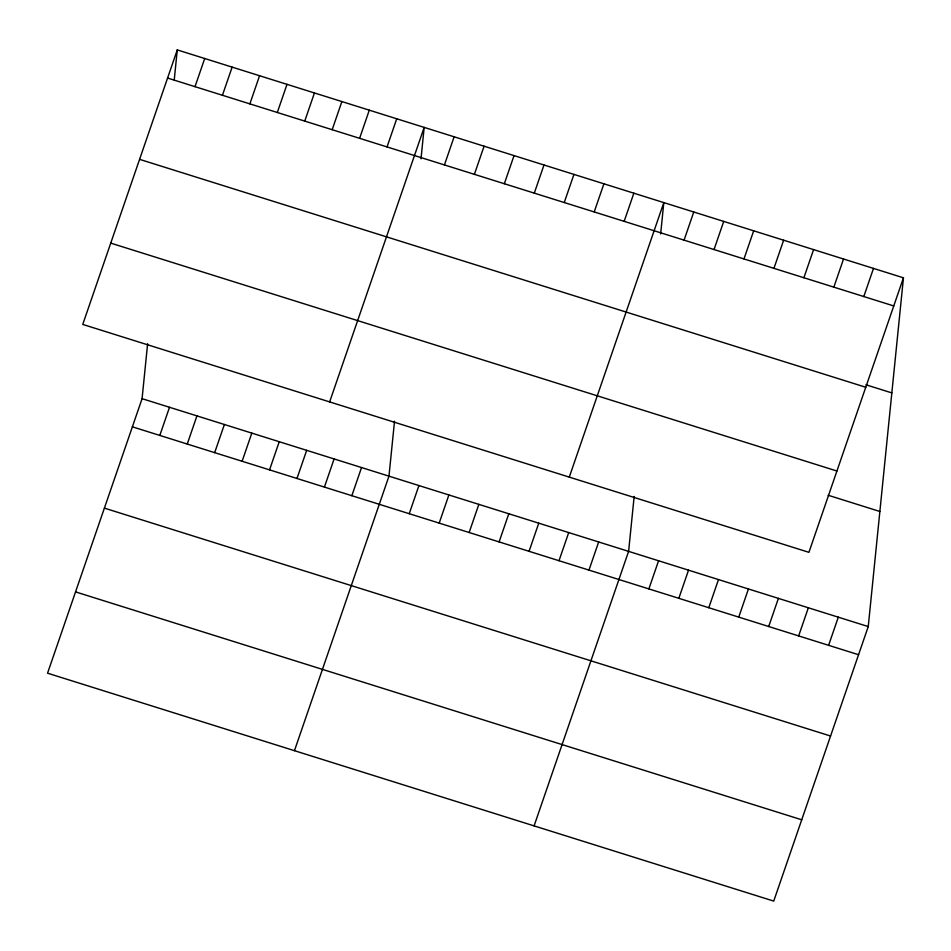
<?xml version="1.0" encoding="UTF-8"?>
<svg xmlns="http://www.w3.org/2000/svg" width="951" height="951" viewBox="0 0 951 951"><rect width="100%" height="100%" fill="white"/><g stroke="black" fill="none" stroke-linecap="round" stroke-linejoin="round"><path stroke-width="1.43" d="M903.45 277.811L808.921 552.329L82.749 324.422L177.266 49.904L903.45 277.811L868.251 626.578L773.734 901.096L47.55 673.189L142.079 398.671L147.619 343.739M174.235 79.991L177.266 49.904M394.522 421.234L388.971 476.154L294.453 750.672M421.008 158.781L424.17 127.398L329.64 401.916M634.162 496.434L628.611 551.366L534.093 825.884M660.648 233.994L663.81 202.599L569.28 477.117M195.014 86.66L204.703 58.522M222.439 95.266L232.139 67.129M249.875 103.885L259.564 75.735M159.816 435.427L169.504 407.278M277.312 112.491L287 84.342M187.252 444.034L196.94 415.896M304.748 121.098L314.436 92.96M214.688 452.64L224.377 424.503M332.184 129.705L341.873 101.567M242.113 461.259L251.813 433.109M359.609 138.323L369.297 110.173M269.549 469.865L279.237 441.716M387.045 146.929L396.733 118.78M296.985 478.472L306.674 450.334M324.422 487.078L334.11 458.941M444.438 164.939L454.126 136.801M351.846 495.697L361.546 467.547M474.394 174.342L484.083 146.192M504.339 183.745L514.039 155.595M409.239 513.706L418.927 485.557M534.296 193.136L543.996 164.999M439.196 523.109L448.884 494.96M564.252 202.539L573.94 174.402M469.152 532.501L478.84 504.363M594.209 211.942L603.897 183.805M499.109 541.904L508.797 513.766M624.165 221.345L633.853 193.196M529.065 551.307L538.753 523.169M559.01 560.71L568.71 532.56M684.078 240.151L693.766 212.002M588.966 570.113L598.666 541.963M714.035 249.542L723.723 221.405M743.979 258.945L753.679 230.808M648.879 588.907L658.567 560.769M773.936 268.348L783.636 240.211M678.836 598.31L688.524 570.172M803.892 277.751L813.58 249.602M708.792 607.713L718.481 579.575M833.849 287.154L843.537 259.005M738.749 617.116L748.437 588.966M863.805 296.557L873.493 268.408M768.705 626.519L778.393 598.369M798.65 635.91L808.35 607.772M828.606 645.313L838.307 617.175M167.578 78.053L893.762 305.949M865.969 384.786L891.836 392.906M139.583 159.352L865.767 387.259M110.744 243.123L836.916 471.018M828.131 495.245L879.865 511.483M142.079 398.671L868.251 626.578M132.379 426.821L858.563 654.716M104.384 508.119L830.568 736.026M75.545 591.891L801.729 819.786"/></g></svg>
